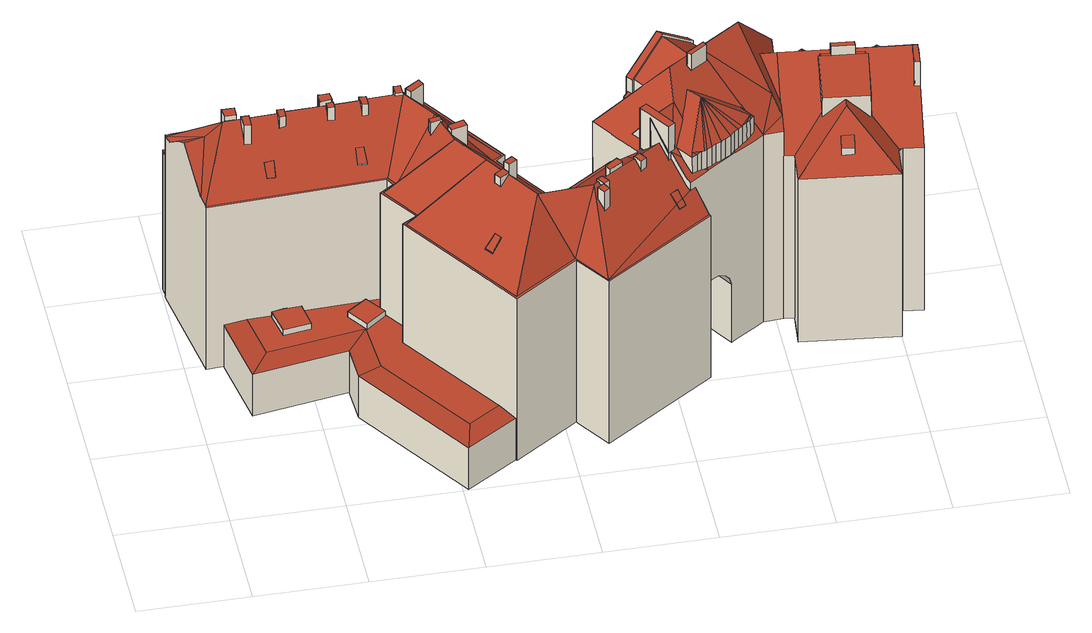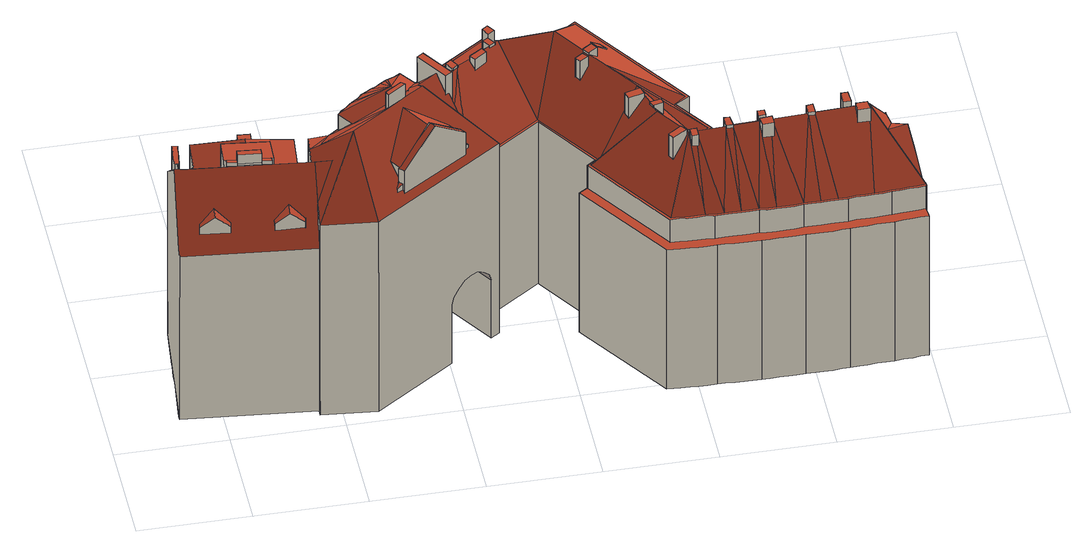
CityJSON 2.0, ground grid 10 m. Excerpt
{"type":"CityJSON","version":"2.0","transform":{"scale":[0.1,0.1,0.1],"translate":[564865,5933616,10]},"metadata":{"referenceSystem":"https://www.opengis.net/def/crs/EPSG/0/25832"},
"CityObjects":{
"building1":{"type":"Building","attributes":{"Grundfläche 2D":981.64,"Grundhöhe NN":10.35,"_sourceDataset":"Hamburg LoD3.0-HH Area 1 (2023), tile 6433","_sourceUrl":"https://suche.transparenz.hamburg.de/dataset/3d-gebaeudemodell-lod3-0-hh-hamburg5"},"children":["building1-1","building1-2","building1-3","building1-4","building1-5","building1-6","building1-7","building1-8","building1-9","building1-10","building1-11","building1-12","building1-13","building1-14","building1-15","building1-16","building1-17","building1-18","building1-19","building1-20","building1-21","building1-22","building1-23","building1-24","building1-25","building1-26","building1-27","building1-28","building1-29","building1-30","building1-31","building1-32","building1-33"],"geometry":[{"type":"MultiSurface","lod":"3","boundaries":[[[0,1,2,3,4,5,6,7]],[[8,9,10,11]],[[11,10,12,13]],[[14,15,16,17,18,19,20]],[[16,15,21,22,23,24,25,26,27]],[[26,28,27]],[[28,29,27]],[[29,30,27]],[[30,31,16]],[[27,30,16]],[[31,32,16]],[[32,33,34,16]],[[34,35,36,16]],[[36,37,38,39,16]],[[39,40,16]],[[40,41,17]],[[16,40,17]],[[41,42,17]],[[42,18,17]],[[43,44,45,46,47,48,49,50,51,52,53,54,55,56,57,58,59,60,61,62]],[[63,64,62,61,65,66]],[[67,68,69,70,71,72,73,62,64,63,66,74,75,76]],[[67,77,78,79,80,81,69,68]],[[80,81,69,81]],[[81,80,82]],[[69,81,82,83,84,73,72,71,70]],[[85,86,87,88,89,90,91,92,93,94,95,96,97,98,99,100,101,102,103,104,105,106,107,108,109,110,111,112,113,114,115,84,83,116,117,118,119,120,121,122,123,124,125,126,127,128,129,130,131,132,133,134,135,136,137,138,139,140,141,142,143,144,145,146,147,148,149,150,151]],[[151,152,153]],[[154,151,153]],[[151,154,90,89,88,87,86,85]],[[152,155,156,153]],[[156,157,153]],[[157,50,154,153]],[[90,154,158,159,94,93,92,91]],[[96,95,94,160,159,161]],[[160,94,159]],[[161,162,98]],[[49,163,164,165,166,167,168,162,161,159,158,154,50]],[[96,161,98,97]],[[169,170,101,171,172,162,168]],[[173,171,174]],[[171,101,100,99,98,162,172],[174,171,173]],[[168,167,103]],[[101,170,169,168,103,102]],[[167,166,175,105,176]],[[105,104,103,167,176]],[[166,165,107]],[[105,175,166,107,106]],[[163,109,177,165,164]],[[109,108,107,165,177]],[[113,163,178,114]],[[48,178,163,49]],[[111,110,109,163,113,112]],[[178,179,180,181,182,115]],[[179,178,48,182,181,180]],[[178,115,114]],[[46,183,182,47]],[[182,48,47]],[[115,182,183,184,185,186,84]],[[45,183,46]],[[44,186,185,184,183,45]],[[73,186,43]],[[186,73,84]],[[43,186,44]],[[73,43,62]],[[187,188,189,190]],[[190,189,191,192]],[[192,191,193,194]],[[194,193,195,196]],[[196,195,197,198]],[[192,194,196,198,199,200,201,202,203,204,205,187,190]],[[206,207,208,209,210,211,212,213,214]],[[215,216,217,218,207,206,214,213,219,220,221,222,223,224,225,226,227,228,229,230,231,232]],[[222,221,233,234,235,236]],[[233,237,234]],[[229,228,238,235,234,237,239]],[[239,230,229]],[[240,241,242,243,244,245],[246,247,8,11,13]],[[248,249,250,241,240,251,252,253,254,78,255,256]],[[257,258,259,260,261,250,262]],[[263,264,265]],[[261,260,266,25,24,250]],[[264,263,267,268,269,266,260,270,271,272]],[[273,274,275,276,277,265,264,278,279,280]],[[242,241,250,24,23,22,21,15,14,20,19,281,282,283,284,285,286,279,278,287,288,243]],[[288,289,290]],[[288,290,291]],[[243,288,291]],[[292,244,291,290,219,293,294,212]],[[219,213,293]],[[213,294,293]],[[292,245,244]],[[244,243,291]],[[250,249,295,257,262]],[[296,297,298,299,300,301,302,303,304,305,306,307,308,309,310,311,312,313,314,315,316,317,318,319,320,321,322,323,324,325,326,327,328,329,330,331,332,333,334,335,336,337,338,339,340,341,342,343,344,345,346,347,348,349,350,351,352,353,354,355,356,357,358]],[[256,257,295,249,248]],[[256,255,77,258,257]],[[236,235,238,5,4]],[[228,227,6,5,238]],[[227,226,7,6]],[[2,224,223,3]],[[222,236,4,3,223]],[[12,246,13]],[[247,9,8]],[[266,269,26,25]],[[268,28,26,269]],[[267,29,28,268]],[[29,267,263,265,31,30]],[[277,32,31,265]],[[276,33,32,277]],[[275,34,33,276]],[[274,35,34,275]],[[273,36,35,274]],[[36,273,280,279,38,37]],[[286,39,38,279]],[[285,40,39,286]],[[284,283,41,40,285]],[[42,41,283,282]],[[281,18,42,282]],[[281,19,18]],[[60,359,360,361,362,363,65,61]],[[77,255,78]],[[364,117,116,365]],[[366,118,117,364]],[[119,118,366,367,326]],[[120,119,326,325]],[[323,322,321,320,125,124,123,122,121,120,325,324]],[[318,317,316,315,130,129,128,127,126,125,320,319]],[[313,312,311,310,135,134,133,132,131,130,315,314]],[[308,307,306,305,140,139,138,137,136,135,310,309]],[[303,302,301,300,145,144,143,142,141,140,305,304]],[[298,297,296,368,149,148,147,146,145,300,299]],[[369,150,149,368]],[[370,371,51,50,157,156,155,152,151,150,369]],[[372,188,187,205,204,203,52,51,371]],[[53,52,203,202]],[[54,53,202,201]],[[55,54,201,200]],[[56,55,200,199]],[[197,373,374,57,56,199,198]],[[375,58,57,374]],[[376,59,58,375]],[[359,60,59,376]],[[377,189,188,372]],[[378,191,189,377]],[[379,193,191,378]],[[380,195,193,379]],[[373,197,195,380]],[[381,382,383,384,385,333,332,331,330,329,328,386]],[[387,388,389,390,391,338,337,336,335,334,333,385]],[[392,393,394,395,396,343,342,341,340,339,338,391]],[[397,398,399,400,401,348,347,346,345,344,343,396]],[[402,403,404,405,406,353,352,351,350,349,348,401]],[[407,408,409,410,357,356,355,354,353,406]],[[411,368,296,358,357,410]],[[412,327,326,367]],[[386,328,327,412]],[[212,294,213]],[[413,221,220,414]],[[415,233,221,413]],[[416,237,233,415]],[[417,239,237,416]],[[418,230,239,417]],[[419,231,230,418]],[[420,421,422,423,424,425,426,210,209,208,207,218,217,216,215,232,231,419]],[[427,211,210,426]],[[83,82,80,253,252,251,240,428,365,116]],[[254,253,80,79]],[[254,79,78]],[[76,259,258,77,67]],[[260,259,76,75]],[[66,271,270,260,75,74]],[[271,66,65,363,429,430,431,432,433,434,435,436,437,438,439,440,441,442,288,287,278,264,272]],[[289,288,442,414,220]],[[290,289,220,219]],[[443,292,212,211,427]],[[444,245,292,443]],[[444,445,446,447,448,449,450,451,452,453,454,455,428,240,245]],[[456,457,458,459]],[[361,457,456,362]],[[458,455,454,459]],[[438,446,445,439]],[[371,370,369,368,411,410,409,408,407,406,405,404,403,402,401,400,399,398,397,396,395,394,393,392,391,390,389,388,387,385,384,383,382,381,386,412,367,366,364,365,428,455,458,457,361,360,359,376,375,374,373,380,379,378,377,372]],[[416,415,413,414,442,441,440,439,445,444,443,427,426,425,424,423,422,421,420,419,418,417]],[[363,362,456,459,454,453,429]],[[429,453,452,430]],[[451,432,431,430,452]],[[450,434,433,432,451]],[[449,435,434,450]],[[435,449,448,436]],[[447,437,436,448]],[[437,447,446,438]]],"semantics":{"surfaces":[{"type":"RoofSurface"},{"type":"WallSurface"},{"type":"GroundSurface"},{"type":"OuterCeilingSurface"}],"values":[0,0,0,0,0,0,0,0,0,0,0,0,0,0,0,0,0,0,0,0,0,0,0,0,0,0,0,0,0,0,0,0,0,0,0,0,0,0,0,0,0,0,0,0,0,0,0,0,0,0,0,0,0,0,0,0,0,0,0,0,0,0,0,0,0,0,0,0,0,0,0,0,0,0,0,0,0,0,0,0,0,0,0,0,0,0,0,0,0,0,0,0,0,0,0,1,1,1,1,1,1,1,1,1,1,1,1,1,1,1,1,1,1,1,1,1,1,1,1,1,1,1,1,1,1,1,1,1,1,1,1,1,1,1,1,1,1,1,1,1,1,1,1,1,1,1,1,1,1,1,1,1,1,1,1,1,1,1,1,1,1,1,1,1,1,1,1,1,1,1,1,1,1,1,1,1,1,1,1,1,1,1,2,2,3,3,3,3,3,3,3,3]}}]},
"building1-1":{"type":"BuildingInstallation","attributes":{"relationToConstruction":"outside","_sourceDataset":"Hamburg LoD3.0-HH Area 1 (2023), tile 6433","_sourceUrl":"https://suche.transparenz.hamburg.de/dataset/3d-gebaeudemodell-lod3-0-hh-hamburg5"},"parents":["building1"],"geometry":[{"type":"MultiSurface","lod":"3","boundaries":[[[460,461,2,1]],[[0,7,462,463]],[[460,464,465,466]],[[7,226,467,462]],[[468,463,462,467]],[[469,463,468,470]],[[470,465,464,469]],[[471,461,460,466]],[[461,471,224,2]]],"semantics":{"surfaces":[{"type":"RoofSurface"},{"type":"WallSurface"}],"values":[0,0,1,1,1,1,1,1,1]}}]},
"building1-2":{"type":"BuildingInstallation","attributes":{"relationToConstruction":"outside","_sourceDataset":"Hamburg LoD3.0-HH Area 1 (2023), tile 6433","_sourceUrl":"https://suche.transparenz.hamburg.de/dataset/3d-gebaeudemodell-lod3-0-hh-hamburg5"},"parents":["building1"],"geometry":[{"type":"MultiSurface","lod":"3","boundaries":[[[472,473,474,475,476,477]],[[473,1,0,474]],[[463,469,476,475,474,0]],[[476,469,464,477]],[[477,464,460,1,473,472]]],"semantics":{"surfaces":[{"type":"RoofSurface"},{"type":"WallSurface"}],"values":[0,1,1,1,1]}}]},
"building1-3":{"type":"BuildingInstallation","attributes":{"relationToConstruction":"outside","_sourceDataset":"Hamburg LoD3.0-HH Area 1 (2023), tile 6433","_sourceUrl":"https://suche.transparenz.hamburg.de/dataset/3d-gebaeudemodell-lod3-0-hh-hamburg5"},"parents":["building1"],"geometry":[{"type":"MultiSurface","lod":"3","boundaries":[[[478,479,480,481,482,483,484]],[[483,482,485,486]],[[480,487,488,489,485,482,481]],[[486,485,489,490,491,492]],[[12,10,9,247,493,494,478,484,483,486,492,495,246]],[[487,480,479,478,494,496,497]]],"semantics":{"surfaces":[{"type":"RoofSurface"},{"type":"WallSurface"}],"values":[0,0,1,1,1,1]}}]},
"building1-4":{"type":"BuildingInstallation","attributes":{"relationToConstruction":"outside","_sourceDataset":"Hamburg LoD3.0-HH Area 1 (2023), tile 6433","_sourceUrl":"https://suche.transparenz.hamburg.de/dataset/3d-gebaeudemodell-lod3-0-hh-hamburg5"},"parents":["building1"],"geometry":[{"type":"MultiSurface","lod":"3","boundaries":[[[498,499,500,501]],[[499,502,503,500]],[[500,503,504,501]],[[505,498,501,504]],[[498,505,502,499]]],"semantics":{"surfaces":[{"type":"RoofSurface"},{"type":"WallSurface"}],"values":[0,1,1,1,1]}}]},
"building1-5":{"type":"BuildingInstallation","attributes":{"relationToConstruction":"outside","_sourceDataset":"Hamburg LoD3.0-HH Area 1 (2023), tile 6433","_sourceUrl":"https://suche.transparenz.hamburg.de/dataset/3d-gebaeudemodell-lod3-0-hh-hamburg5"},"parents":["building1"],"geometry":[{"type":"MultiSurface","lod":"3","boundaries":[[[491,506,507,508,492]],[[508,495,492]],[[509,506,491,490]],[[509,507,506]]],"semantics":{"surfaces":[{"type":"RoofSurface"},{"type":"WallSurface"}],"values":[0,1,1,1]}}]},
"building1-6":{"type":"BuildingInstallation","attributes":{"relationToConstruction":"outside","_sourceDataset":"Hamburg LoD3.0-HH Area 1 (2023), tile 6433","_sourceUrl":"https://suche.transparenz.hamburg.de/dataset/3d-gebaeudemodell-lod3-0-hh-hamburg5"},"parents":["building1"],"geometry":[{"type":"MultiSurface","lod":"3","boundaries":[[[510,511,512,513,514,515]],[[262,516,514,513,517,261]],[[514,516,295,248,254,510,515]],[[258,259,512,511,510,254,78,255,77]],[[513,512,259,260,517]]],"semantics":{"surfaces":[{"type":"RoofSurface"},{"type":"WallSurface"}],"values":[0,1,1,1,1]}}]},
"building1-7":{"type":"BuildingInstallation","attributes":{"relationToConstruction":"outside","_sourceDataset":"Hamburg LoD3.0-HH Area 1 (2023), tile 6433","_sourceUrl":"https://suche.transparenz.hamburg.de/dataset/3d-gebaeudemodell-lod3-0-hh-hamburg5"},"parents":["building1"],"geometry":[{"type":"MultiSurface","lod":"3","boundaries":[[[496,494,518,519,520]],[[493,518,494]],[[521,520,519]],[[496,520,521,497]]],"semantics":{"surfaces":[{"type":"RoofSurface"},{"type":"WallSurface"}],"values":[0,1,1,1]}}]},
"building1-8":{"type":"BuildingInstallation","attributes":{"relationToConstruction":"outside","_sourceDataset":"Hamburg LoD3.0-HH Area 1 (2023), tile 6433","_sourceUrl":"https://suche.transparenz.hamburg.de/dataset/3d-gebaeudemodell-lod3-0-hh-hamburg5"},"parents":["building1"],"geometry":[{"type":"MultiSurface","lod":"3","boundaries":[[[522,523,524,525]],[[526,522,525,527]],[[528,523,522,526]],[[529,524,523,528]],[[527,525,524,529]]],"semantics":{"surfaces":[{"type":"RoofSurface"},{"type":"WallSurface"}],"values":[0,1,1,1,1]}}]},
"building1-9":{"type":"BuildingInstallation","attributes":{"relationToConstruction":"outside","_sourceDataset":"Hamburg LoD3.0-HH Area 1 (2023), tile 6433","_sourceUrl":"https://suche.transparenz.hamburg.de/dataset/3d-gebaeudemodell-lod3-0-hh-hamburg5"},"parents":["building1"],"geometry":[{"type":"MultiSurface","lod":"3","boundaries":[[[530,531,532,533]],[[534,530,533,535]],[[536,531,530,534]],[[537,532,531,536]],[[535,533,532,537]]],"semantics":{"surfaces":[{"type":"RoofSurface"},{"type":"WallSurface"}],"values":[0,1,1,1,1]}}]},
"building1-10":{"type":"BuildingInstallation","attributes":{"relationToConstruction":"outside","_sourceDataset":"Hamburg LoD3.0-HH Area 1 (2023), tile 6433","_sourceUrl":"https://suche.transparenz.hamburg.de/dataset/3d-gebaeudemodell-lod3-0-hh-hamburg5"},"parents":["building1"],"geometry":[{"type":"MultiSurface","lod":"3","boundaries":[[[538,539,540,541]],[[542,540,539,543]],[[540,542,544,541]],[[544,545,538,541]],[[538,545,543,539]]],"semantics":{"surfaces":[{"type":"RoofSurface"},{"type":"WallSurface"}],"values":[0,1,1,1,1]}}]},
"building1-11":{"type":"BuildingInstallation","attributes":{"relationToConstruction":"outside","_sourceDataset":"Hamburg LoD3.0-HH Area 1 (2023), tile 6433","_sourceUrl":"https://suche.transparenz.hamburg.de/dataset/3d-gebaeudemodell-lod3-0-hh-hamburg5"},"parents":["building1"],"geometry":[{"type":"MultiSurface","lod":"3","boundaries":[[[546,547,548,549,550,551]],[[546,176,167,552,548,547]],[[553,549,548,552]],[[549,553,166,175,551,550]],[[546,551,175,176]]],"semantics":{"surfaces":[{"type":"RoofSurface"},{"type":"WallSurface"}],"values":[0,1,1,1,1]}}]},
"building1-12":{"type":"BuildingInstallation","attributes":{"relationToConstruction":"outside","_sourceDataset":"Hamburg LoD3.0-HH Area 1 (2023), tile 6433","_sourceUrl":"https://suche.transparenz.hamburg.de/dataset/3d-gebaeudemodell-lod3-0-hh-hamburg5"},"parents":["building1"],"geometry":[{"type":"MultiSurface","lod":"3","boundaries":[[[554,555,556,557]],[[558,559,556,555]],[[63,560,557,556,559,561]],[[562,554,557,560]],[[64,563,558,555,554,562]],[[561,559,558,563]]],"semantics":{"surfaces":[{"type":"RoofSurface"},{"type":"WallSurface"}],"values":[0,0,1,1,1,1]}}]},
"building1-13":{"type":"BuildingInstallation","attributes":{"relationToConstruction":"outside","_sourceDataset":"Hamburg LoD3.0-HH Area 1 (2023), tile 6433","_sourceUrl":"https://suche.transparenz.hamburg.de/dataset/3d-gebaeudemodell-lod3-0-hh-hamburg5"},"parents":["building1"],"geometry":[{"type":"MultiSurface","lod":"3","boundaries":[[[564,565,566,567]],[[567,568,569,564]],[[564,569,570,565]],[[571,566,565,570]],[[568,567,566,571]]],"semantics":{"surfaces":[{"type":"RoofSurface"},{"type":"WallSurface"}],"values":[0,1,1,1,1]}}]},
"building1-14":{"type":"BuildingInstallation","attributes":{"relationToConstruction":"outside","_sourceDataset":"Hamburg LoD3.0-HH Area 1 (2023), tile 6433","_sourceUrl":"https://suche.transparenz.hamburg.de/dataset/3d-gebaeudemodell-lod3-0-hh-hamburg5"},"parents":["building1"],"geometry":[{"type":"MultiSurface","lod":"3","boundaries":[[[572,573,574,575,576,577]],[[574,578,184,579,576,575]],[[576,579,580,577]],[[577,580,185,581,573,572]],[[581,578,574,573]]],"semantics":{"surfaces":[{"type":"RoofSurface"},{"type":"WallSurface"}],"values":[0,1,1,1,1]}}]},
"building1-15":{"type":"BuildingInstallation","attributes":{"relationToConstruction":"outside","_sourceDataset":"Hamburg LoD3.0-HH Area 1 (2023), tile 6433","_sourceUrl":"https://suche.transparenz.hamburg.de/dataset/3d-gebaeudemodell-lod3-0-hh-hamburg5"},"parents":["building1"],"geometry":[{"type":"MultiSurface","lod":"3","boundaries":[[[582,583,584,585,586,587,588]],[[584,589,590,585]],[[164,591,587,586,585,590]],[[587,591,177,592,582,588]],[[582,592,165,589,584,583]]],"semantics":{"surfaces":[{"type":"RoofSurface"},{"type":"WallSurface"}],"values":[0,1,1,1,1]}}]},
"building1-16":{"type":"BuildingInstallation","attributes":{"relationToConstruction":"outside","_sourceDataset":"Hamburg LoD3.0-HH Area 1 (2023), tile 6433","_sourceUrl":"https://suche.transparenz.hamburg.de/dataset/3d-gebaeudemodell-lod3-0-hh-hamburg5"},"parents":["building1"],"geometry":[{"type":"MultiSurface","lod":"3","boundaries":[[[593,594,595,596,597,598,599,600,601]],[[594,602,170,595]],[[171,603,597,596,595,170]],[[597,603,174,598]],[[598,174,173,599]],[[173,604,600,599]],[[600,604,172,169,593,601]],[[593,169,602,594]]],"semantics":{"surfaces":[{"type":"RoofSurface"},{"type":"WallSurface"}],"values":[0,1,1,1,1,1,1,1]}}]},
"building1-17":{"type":"BuildingInstallation","attributes":{"relationToConstruction":"outside","_sourceDataset":"Hamburg LoD3.0-HH Area 1 (2023), tile 6433","_sourceUrl":"https://suche.transparenz.hamburg.de/dataset/3d-gebaeudemodell-lod3-0-hh-hamburg5"},"parents":["building1"],"geometry":[{"type":"MultiSurface","lod":"3","boundaries":[[[605,606,607,608]],[[609,605,608,610]],[[611,607,606,612]],[[610,608,607,611]],[[612,606,605,609]]],"semantics":{"surfaces":[{"type":"RoofSurface"},{"type":"WallSurface"}],"values":[0,1,1,1,1]}}]},
"building1-18":{"type":"BuildingInstallation","attributes":{"relationToConstruction":"outside","_sourceDataset":"Hamburg LoD3.0-HH Area 1 (2023), tile 6433","_sourceUrl":"https://suche.transparenz.hamburg.de/dataset/3d-gebaeudemodell-lod3-0-hh-hamburg5"},"parents":["building1"],"geometry":[{"type":"MultiSurface","lod":"3","boundaries":[[[613,614,615,616,617,618]],[[72,619,617,616,615,620]],[[617,619,621,618]],[[618,621,71,622,614,613]],[[620,615,614,622]]],"semantics":{"surfaces":[{"type":"RoofSurface"},{"type":"WallSurface"}],"values":[0,1,1,1,1]}}]},
"building1-19":{"type":"BuildingInstallation","attributes":{"relationToConstruction":"outside","_sourceDataset":"Hamburg LoD3.0-HH Area 1 (2023), tile 6433","_sourceUrl":"https://suche.transparenz.hamburg.de/dataset/3d-gebaeudemodell-lod3-0-hh-hamburg5"},"parents":["building1"],"geometry":[{"type":"MultiSurface","lod":"3","boundaries":[[[623,624,625,626]],[[624,623,627,160]],[[624,160,159,628,625]],[[625,628,629,626]],[[623,626,629,161,627]]],"semantics":{"surfaces":[{"type":"RoofSurface"},{"type":"WallSurface"}],"values":[0,1,1,1,1]}}]},
"building1-20":{"type":"BuildingInstallation","attributes":{"relationToConstruction":"outside","_sourceDataset":"Hamburg LoD3.0-HH Area 1 (2023), tile 6433","_sourceUrl":"https://suche.transparenz.hamburg.de/dataset/3d-gebaeudemodell-lod3-0-hh-hamburg5"},"parents":["building1"],"geometry":[{"type":"MultiSurface","lod":"3","boundaries":[[[630,631,632,633]],[[634,630,633,635]],[[636,631,630,634]],[[637,632,631,636]],[[635,633,632,637]]],"semantics":{"surfaces":[{"type":"RoofSurface"},{"type":"WallSurface"}],"values":[0,1,1,1,1]}}]},
"building1-21":{"type":"BuildingInstallation","attributes":{"relationToConstruction":"outside","_sourceDataset":"Hamburg LoD3.0-HH Area 1 (2023), tile 6433","_sourceUrl":"https://suche.transparenz.hamburg.de/dataset/3d-gebaeudemodell-lod3-0-hh-hamburg5"},"parents":["building1"],"geometry":[{"type":"MultiSurface","lod":"3","boundaries":[[[638,639,640,641,642,643]],[[644,645,642,641,640,646]],[[647,643,642,645]],[[648,649,639,638,643,647]],[[646,640,639,649]]],"semantics":{"surfaces":[{"type":"RoofSurface"},{"type":"WallSurface"}],"values":[0,1,1,1,1]}}]},
"building1-22":{"type":"BuildingInstallation","attributes":{"relationToConstruction":"outside","_sourceDataset":"Hamburg LoD3.0-HH Area 1 (2023), tile 6433","_sourceUrl":"https://suche.transparenz.hamburg.de/dataset/3d-gebaeudemodell-lod3-0-hh-hamburg5"},"parents":["building1"],"geometry":[{"type":"MultiSurface","lod":"3","boundaries":[[[650,651,652,653,654]],[[652,655,656,653]],[[653,656,657,658,650,654]],[[659,651,650,658]],[[651,659,655,652]]],"semantics":{"surfaces":[{"type":"RoofSurface"},{"type":"WallSurface"}],"values":[0,1,1,1,1]}}]},
"building1-23":{"type":"BuildingInstallation","attributes":{"relationToConstruction":"outside","_sourceDataset":"Hamburg LoD3.0-HH Area 1 (2023), tile 6433","_sourceUrl":"https://suche.transparenz.hamburg.de/dataset/3d-gebaeudemodell-lod3-0-hh-hamburg5"},"parents":["building1"],"geometry":[{"type":"MultiSurface","lod":"3","boundaries":[[[660,661,662,663]],[[664,660,663,665]],[[666,661,660,664]],[[667,662,661,666]],[[665,663,662,667]]],"semantics":{"surfaces":[{"type":"RoofSurface"},{"type":"WallSurface"}],"values":[0,1,1,1,1]}}]},
"building1-24":{"type":"BuildingInstallation","attributes":{"relationToConstruction":"outside","_sourceDataset":"Hamburg LoD3.0-HH Area 1 (2023), tile 6433","_sourceUrl":"https://suche.transparenz.hamburg.de/dataset/3d-gebaeudemodell-lod3-0-hh-hamburg5"},"parents":["building1"],"geometry":[{"type":"MultiSurface","lod":"3","boundaries":[[[668,669,670,671,672,673,674]],[[671,675,69,676,673,672]],[[673,676,677,674]],[[68,678,669,668,674,677]],[[670,669,678,81]],[[675,671,670,81]]],"semantics":{"surfaces":[{"type":"RoofSurface"},{"type":"WallSurface"}],"values":[0,1,1,1,1,1]}}]},
"building1-25":{"type":"BuildingInstallation","attributes":{"relationToConstruction":"outside","_sourceDataset":"Hamburg LoD3.0-HH Area 1 (2023), tile 6433","_sourceUrl":"https://suche.transparenz.hamburg.de/dataset/3d-gebaeudemodell-lod3-0-hh-hamburg5"},"parents":["building1"],"geometry":[{"type":"MultiSurface","lod":"3","boundaries":[[[679,680,681,682,683,684]],[[681,685,179,686,683,682]],[[687,684,683,686]],[[684,687,180,688,680,679]],[[685,681,680,688]]],"semantics":{"surfaces":[{"type":"RoofSurface"},{"type":"WallSurface"}],"values":[0,1,1,1,1]}}]},
"building1-26":{"type":"BuildingInstallation","attributes":{"relationToConstruction":"outside","_sourceDataset":"Hamburg LoD3.0-HH Area 1 (2023), tile 6433","_sourceUrl":"https://suche.transparenz.hamburg.de/dataset/3d-gebaeudemodell-lod3-0-hh-hamburg5"},"parents":["building1"],"geometry":[{"type":"MultiSurface","lod":"3","boundaries":[[[689,690,691,692]],[[693,689,692,694]],[[695,690,689,693]],[[696,691,690,695]],[[694,692,691,696]]],"semantics":{"surfaces":[{"type":"RoofSurface"},{"type":"WallSurface"}],"values":[0,1,1,1,1]}}]},
"building1-27":{"type":"BuildingInstallation","attributes":{"relationToConstruction":"outside","_sourceDataset":"Hamburg LoD3.0-HH Area 1 (2023), tile 6433","_sourceUrl":"https://suche.transparenz.hamburg.de/dataset/3d-gebaeudemodell-lod3-0-hh-hamburg5"},"parents":["building1"],"geometry":[{"type":"MultiSurface","lod":"3","boundaries":[[[697,698,699,700]],[[701,697,700,702]],[[703,698,697,701]],[[704,699,698,703]],[[702,700,699,704]]],"semantics":{"surfaces":[{"type":"RoofSurface"},{"type":"WallSurface"}],"values":[0,1,1,1,1]}}]},
"building1-28":{"type":"BuildingInstallation","attributes":{"relationToConstruction":"outside","_sourceDataset":"Hamburg LoD3.0-HH Area 1 (2023), tile 6433","_sourceUrl":"https://suche.transparenz.hamburg.de/dataset/3d-gebaeudemodell-lod3-0-hh-hamburg5"},"parents":["building1"],"geometry":[{"type":"MultiSurface","lod":"3","boundaries":[[[705,706,707,708]],[[709,707,706,710]],[[711,708,707,709]],[[711,712,705,708]],[[710,706,705,712]]],"semantics":{"surfaces":[{"type":"RoofSurface"},{"type":"WallSurface"}],"values":[0,1,1,1,1]}}]},
"building1-29":{"type":"BuildingInstallation","attributes":{"relationToConstruction":"outside","_sourceDataset":"Hamburg LoD3.0-HH Area 1 (2023), tile 6433","_sourceUrl":"https://suche.transparenz.hamburg.de/dataset/3d-gebaeudemodell-lod3-0-hh-hamburg5"},"parents":["building1"],"geometry":[{"type":"MultiSurface","lod":"3","boundaries":[[[713,714,715,716,717]],[[717,205,718,713]],[[204,205,717,716]],[[719,714,713,718]],[[714,719,720,715]],[[715,720,204,716]]],"semantics":{"surfaces":[{"type":"RoofSurface"},{"type":"WallSurface"}],"values":[0,1,1,1,1,1]}}]},
"building1-30":{"type":"BuildingInstallation","attributes":{"relationToConstruction":"outside","_sourceDataset":"Hamburg LoD3.0-HH Area 1 (2023), tile 6433","_sourceUrl":"https://suche.transparenz.hamburg.de/dataset/3d-gebaeudemodell-lod3-0-hh-hamburg5"},"parents":["building1"],"geometry":[{"type":"MultiSurface","lod":"3","boundaries":[[[721,722,723,724]],[[724,723,725,726]],[[727,725,723,722,728]],[[725,727,726]],[[728,722,721]]],"semantics":{"surfaces":[{"type":"RoofSurface"},{"type":"WallSurface"}],"values":[0,0,1,1,1]}}]},
"building1-31":{"type":"BuildingInstallation","attributes":{"relationToConstruction":"outside","_sourceDataset":"Hamburg LoD3.0-HH Area 1 (2023), tile 6433","_sourceUrl":"https://suche.transparenz.hamburg.de/dataset/3d-gebaeudemodell-lod3-0-hh-hamburg5"},"parents":["building1"],"geometry":[{"type":"MultiSurface","lod":"3","boundaries":[[[729,730,731,732]],[[733,734,732,731]],[[731,730,735,736,733]],[[736,734,733]],[[729,735,730]]],"semantics":{"surfaces":[{"type":"RoofSurface"},{"type":"WallSurface"}],"values":[0,0,1,1,1]}}]},
"building1-32":{"type":"BuildingInstallation","attributes":{"relationToConstruction":"outside","_sourceDataset":"Hamburg LoD3.0-HH Area 1 (2023), tile 6433","_sourceUrl":"https://suche.transparenz.hamburg.de/dataset/3d-gebaeudemodell-lod3-0-hh-hamburg5"},"parents":["building1"],"geometry":[{"type":"MultiSurface","lod":"3","boundaries":[[[737,738,739,740]],[[737,740,741]],[[742,738,737,741]],[[739,738,742]]],"semantics":{"surfaces":[{"type":"RoofSurface"},{"type":"WallSurface"}],"values":[0,1,1,1]}}]},
"building1-33":{"type":"BuildingInstallation","attributes":{"relationToConstruction":"outside","_sourceDataset":"Hamburg LoD3.0-HH Area 1 (2023), tile 6433","_sourceUrl":"https://suche.transparenz.hamburg.de/dataset/3d-gebaeudemodell-lod3-0-hh-hamburg5"},"parents":["building1"],"geometry":[{"type":"MultiSurface","lod":"3","boundaries":[[[743,744,745,746,747,748,749,750,751,752,753]],[[753,232,215,216,217,218,745,744,743]],[[754,746,745,218,755]],[[746,754,747]],[[756,748,747,754]],[[756,757,758,759,760,752,751,750,749,748]],[[752,760,232,753]]],"semantics":{"surfaces":[{"type":"RoofSurface"},{"type":"WallSurface"}],"values":[0,1,1,1,1,1,1]}}]}
},
"vertices":[
[578,218,242],[558,220,242],[549,221,242],[547,222,242],[543,184,228],[584,179,228],[589,217,242],[587,217,242],[452,247,244],[445,257,244],[417,238,271],[434,211,271],[389,219,244],[395,210,244],[441,181,251],[427,181,259],[436,169,259],[478,166,235],[481,166,233],[472,180,233],[471,180,233],[422,167,251],[421,166,249],[421,165,249],[419,159,246],[410,139,233],[420,124,233],[421,128,235],[425,127,233],[429,129,233],[432,130,233],[434,131,233],[439,134,233],[443,137,233],[448,139,233],[452,142,233],[457,145,233],[460,148,233],[461,149,233],[465,152,233],[469,155,233],[473,159,233],[477,162,233],[310,72,183],[252,33,183],[179,142,183],[191,151,183],[168,186,183],[181,194,183],[175,204,183],[18,197,183],[18,195,183],[174,202,183],[178,195,183],[165,186,183],[189,151,183],[176,143,183],[252,30,183],[310,69,183],[332,37,183],[432,104,183],[431,106,183],[332,39,183],[409,110,200],[403,105,199],[422,121,202],[417,117,202],[396,144,236],[377,132,236],[372,128,236],[360,121,236],[341,108,236],[336,105,236],[332,102,236],[414,121,206],[404,136,224],[402,134,224],[390,153,225],[385,160,216],[383,163,213],[381,162,213],[372,129,235],[374,173,200],[364,187,183],[307,148,183],[10,293,183],[17,293,183],[25,294,183],[32,294,183],[40,295,183],[47,295,183],[55,295,183],[63,295,183],[70,296,183],[78,296,183],[85,296,183],[93,296,183],[101,296,183],[108,296,183],[116,297,183],[123,297,183],[131,297,183],[138,297,183],[146,296,183],[154,296,183],[161,296,183],[169,296,183],[176,296,183],[184,296,183],[192,295,183],[199,295,183],[207,295,183],[214,294,183],[221,294,183],[274,214,183],[266,209,183],[363,189,183],[307,151,183],[269,208,183],[277,214,183],[222,296,183],[214,296,183],[207,297,183],[199,297,183],[192,297,183],[184,298,183],[176,298,183],[169,298,183],[161,298,183],[154,298,183],[146,298,183],[139,299,183],[131,299,183],[123,299,183],[116,299,183],[108,298,183],[101,298,183],[93,298,183],[85,298,183],[78,298,183],[70,298,183],[63,297,183],[55,297,183],[47,297,183],[40,297,183],[32,296,183],[25,296,183],[17,295,183],[9,295,183],[3,294,183],[2,294,183],[2,292,183],[4,284,183],[27,251,213],[41,241,236],[7,262,202],[9,247,213],[16,209,183],[63,242,236],[88,243,236],[88,245,234],[94,244,236],[125,245,236],[197,248,236],[196,248,236],[190,248,236],[165,247,236],[159,246,236],[136,245,236],[135,247,234],[135,255,225],[127,255,225],[126,246,234],[125,249,231],[125,250,231],[165,248,234],[159,248,234],[191,256,226],[218,217,236],[220,211,236],[221,206,236],[226,189,236],[228,181,236],[249,150,236],[260,134,236],[264,128,236],[283,99,236],[53,197,52],[33,196,50],[45,129,50],[61,152,52],[130,143,50],[149,166,52],[132,110,50],[152,117,52],[205,1,50],[211,29,52],[251,31,50],[240,48,52],[176,143,52],[189,151,52],[165,186,52],[178,195,52],[174,202,52],[100,199,52],[85,198,52],[627,221,242],[632,220,242],[636,261,189],[636,263,186],[636,265,184],[519,277,184],[516,255,214],[514,233,242],[587,225,242],[629,196,220],[631,210,233],[631,212,235],[631,217,239],[511,201,214],[507,167,184],[516,166,184],[544,190,207],[547,222,235],[549,221,235],[579,218,235],[587,217,235],[589,217,235],[585,182,204],[604,157,184],[607,157,184],[625,155,184],[629,194,219],[513,135,184],[562,173,225],[563,182,225],[543,184,207],[600,125,184],[584,179,204],[603,154,184],[351,207,214],[414,193,276],[428,202,276],[443,213,276],[482,239,276],[470,287,214],[389,219,228],[445,257,228],[386,165,222],[379,176,222],[413,169,257],[363,189,214],[364,187,214],[381,162,214],[383,163,216],[390,153,216],[393,155,222],[393,155,257],[390,153,257],[402,134,232],[404,136,232],[406,141,236],[395,157,257],[432,130,213],[435,130,211],[434,131,213],[413,134,226],[429,129,213],[425,127,214],[420,124,215],[414,121,215],[417,117,211],[431,127,211],[457,145,212],[452,142,212],[448,139,212],[443,137,212],[439,134,212],[462,148,211],[461,149,212],[460,148,212],[481,166,215],[477,162,214],[474,159,213],[473,159,213],[469,155,213],[465,152,212],[479,159,211],[489,166,211],[507,167,211],[509,184,214],[503,197,228],[519,282,214],[499,234,242],[516,254,214],[386,165,240],[3,294,158],[9,295,158],[17,295,158],[25,296,158],[32,296,158],[40,297,158],[47,297,158],[55,297,158],[63,297,158],[70,298,158],[78,298,158],[85,298,158],[93,298,158],[101,298,158],[108,298,158],[116,299,158],[123,299,158],[131,299,158],[139,299,158],[146,298,158],[154,298,158],[161,298,158],[169,298,158],[176,298,158],[184,298,158],[192,297,158],[199,297,158],[207,297,158],[214,296,158],[222,296,158],[277,214,158],[285,219,158],[227,305,158],[215,306,158],[207,306,158],[200,307,158],[192,307,158],[184,307,158],[177,307,158],[169,308,158],[161,308,158],[154,308,158],[146,308,158],[139,308,158],[131,308,158],[123,308,158],[116,308,158],[108,308,158],[100,308,158],[93,308,158],[85,308,158],[77,307,158],[70,307,158],[62,307,158],[55,307,158],[47,306,158],[39,306,158],[32,306,158],[24,305,158],[16,305,158],[9,304,158],[2,304,158],[2,303,158],[432,104,4],[431,106,4],[427,112,4],[427,112,76],[422,121,75],[307,151,4],[363,189,4],[269,208,4],[277,214,4],[3,294,4],[2,294,4],[2,292,4],[18,195,4],[33,196,4],[251,31,4],[252,30,4],[310,69,4],[332,37,4],[45,129,4],[130,143,4],[132,110,4],[205,1,4],[215,306,4],[207,306,4],[200,307,4],[192,307,4],[184,307,4],[227,305,4],[177,307,4],[169,308,4],[161,308,4],[154,308,4],[146,308,4],[139,308,4],[131,308,4],[123,308,4],[116,308,4],[108,308,4],[100,308,4],[93,308,4],[85,308,4],[77,307,4],[70,307,4],[62,307,4],[55,307,4],[47,306,4],[39,306,4],[32,306,4],[24,305,4],[16,305,4],[9,304,4],[2,304,4],[2,303,4],[285,219,4],[516,166,4],[507,167,4],[513,135,4],[600,125,4],[603,154,4],[607,157,4],[625,155,4],[629,194,4],[629,196,4],[631,210,4],[631,217,4],[636,261,4],[636,263,4],[636,265,4],[519,277,4],[351,207,4],[422,121,76],[426,124,82],[431,127,86],[432,128,87],[435,130,87],[439,132,88],[446,137,87],[452,141,82],[456,144,76],[458,145,68],[458,145,4],[462,148,4],[479,159,4],[489,166,4],[519,282,4],[470,287,4],[398,238,4],[398,238,68],[396,237,76],[391,234,82],[385,230,87],[378,225,88],[372,221,87],[366,217,82],[361,214,76],[359,212,68],[359,212,4],[425,111,68],[425,111,4],[420,119,4],[420,119,68],
[558,223,242],[549,224,242],[587,220,242],[578,221,242],[558,225,242],[558,225,240],[558,223,238],[587,220,238],[578,221,238],[578,223,242],[578,223,240],[549,224,238],
[558,223,252],[558,220,252],[578,218,252],[578,221,252],[578,223,252],[558,225,252],
[447,258,245],[444,261,245],[443,263,245],[442,262,246],[413,243,274],[417,238,274],[445,257,246],[383,223,245],[387,218,245],[443,263,220],[442,262,220],[383,223,220],[384,221,223],[384,221,230],[387,218,230],[447,258,228],[447,258,230],[387,218,228],[444,261,230],[444,261,223],
[448,205,285],[446,209,285],[430,198,285],[433,195,285],[446,209,271],[430,198,271],[433,195,267],[448,205,267],
[380,218,227],[382,215,227],[384,216,228],[380,218,223],
[383,163,261],[390,153,261],[402,134,261],[408,138,261],[389,167,261],[386,165,261],[389,167,240],[408,138,232],
[449,259,228],[450,261,227],[449,264,227],[449,264,223],
[235,84,196],[240,77,196],[249,84,206],[245,90,206],[235,84,195],[245,90,205],[240,77,195],[249,84,205],
[73,209,195],[80,209,195],[80,218,206],[72,217,206],[73,209,194],[72,217,205],[80,209,194],[80,218,205],
[42,252,240],[43,243,240],[53,243,240],[53,252,240],[53,243,235],[43,243,235],[53,252,226],[42,252,226],
[159,248,238],[159,246,238],[160,238,238],[165,238,238],[165,247,238],[165,248,238],[160,238,225],[165,238,225],
[399,111,207],[403,105,200],[409,110,201],[406,115,207],[405,102,197],[411,106,197],[406,115,206],[411,106,196],[399,111,206],[405,102,196],
[333,93,240],[338,86,240],[343,90,240],[339,97,240],[339,97,227],[333,93,227],[338,86,219],[343,90,219],
[264,128,238],[264,129,238],[260,135,238],[260,134,238],[252,129,238],[256,123,238],[260,135,235],[252,129,228],[256,123,228],[264,129,235],
[190,256,238],[190,248,238],[190,247,238],[197,247,238],[196,248,238],[196,256,238],[191,256,238],[190,247,235],[197,247,235],[196,256,226],[190,256,226],
[135,247,240],[136,247,240],[135,255,240],[127,255,240],[125,255,240],[125,250,240],[125,249,240],[125,246,240],[126,246,240],[136,247,234],[125,255,225],[125,246,234],
[151,221,206],[151,212,195],[159,212,195],[158,221,206],[151,221,205],[158,221,205],[159,212,194],[151,212,194],
[341,108,238],[340,109,238],[335,106,238],[336,105,238],[340,99,238],[345,102,238],[340,99,228],[335,106,235],[345,102,228],[340,109,235],
[94,245,238],[88,245,238],[88,235,238],[94,236,238],[94,245,234],[88,235,226],[94,236,226],
[57,228,240],[63,228,240],[63,240,240],[56,240,240],[57,228,219],[56,240,234],[63,228,219],[63,240,234],
[359,121,240],[360,122,240],[356,127,240],[353,125,240],[345,119,240],[348,114,240],[353,125,228],[345,119,228],[356,127,228],[348,114,235],[359,121,235],[360,122,235],
[266,136,240],[273,141,240],[270,146,240],[262,141,240],[265,138,240],[270,146,219],[262,141,229],[265,138,229],[266,136,229],[273,141,219],
[199,249,240],[203,244,240],[215,252,240],[212,258,240],[199,249,233],[212,258,216],[203,244,233],[215,252,216],
[377,132,238],[376,132,238],[372,129,238],[371,129,238],[372,128,238],[376,121,238],[381,125,238],[371,129,235],[376,121,227],[381,125,227],[376,132,235],
[221,206,238],[222,206,238],[220,212,238],[220,211,238],[211,209,238],[212,204,238],[220,212,235],[211,209,224],[212,204,224],[222,206,235],
[130,243,240],[130,237,240],[136,237,240],[136,244,240],[130,243,234],[136,244,234],[130,237,226],[136,237,226],
[239,200,240],[225,196,240],[227,189,240],[241,193,240],[239,200,217],[241,193,217],[225,196,234],[227,189,234],
[155,197,58],[137,184,58],[150,165,58],[168,179,58],[150,165,52],[137,184,52],[168,179,52],[155,197,52],
[74,196,58],[79,171,58],[104,175,58],[100,199,58],[85,198,58],[74,196,52],[79,171,52],[104,175,52],
[554,257,205],[554,263,205],[541,264,215],[540,251,215],[528,265,205],[527,260,205],[528,265,198],[554,263,198],
[616,250,205],[617,256,205],[604,257,215],[603,244,215],[591,259,205],[590,253,205],[617,256,198],[591,259,198],
[552,144,204],[563,143,204],[565,156,209],[554,158,209],[552,144,196],[563,143,196],
[629,196,245],[631,210,245],[631,217,245],[629,217,245],[628,217,245],[627,217,245],[625,202,245],[625,199,245],[625,197,245],[624,195,245],[629,194,245],[628,217,239],[629,217,239],[627,217,239],[625,202,226],[625,199,223],[625,197,221],[624,195,219]
]}
